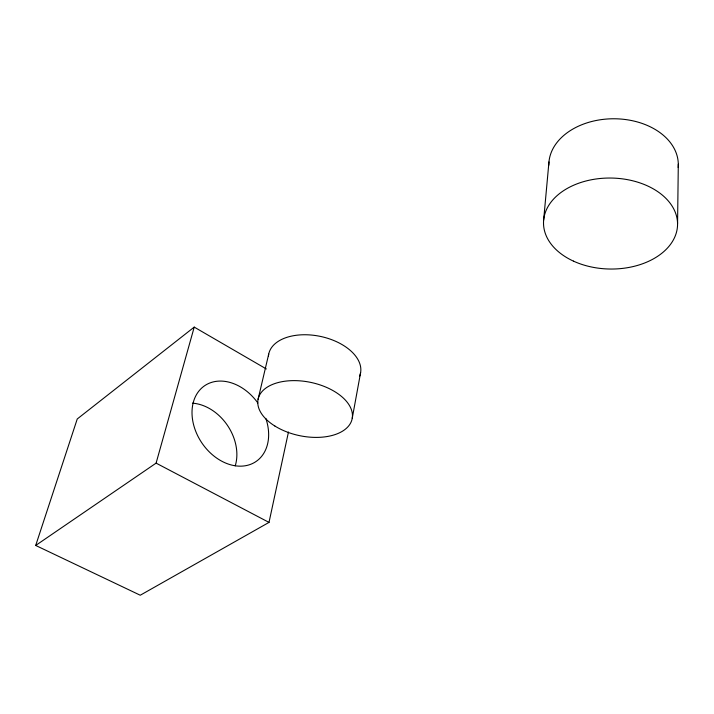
<?xml version="1.0" encoding="UTF-8"?>
<svg xmlns="http://www.w3.org/2000/svg" width="714" height="714" viewBox="0 0 714 714"><rect width="100%" height="100%" fill="white"/><g stroke="black" fill="none" stroke-linecap="round" stroke-linejoin="round"><path stroke-width="1.07" d="M677.568 223.669L678.3 164.211M543.631 220.224L548.959 161.953M352.243 418.243L360.615 372.583M266.349 368.959L194.226 327.101L77.246 418.975L35.7 545.451L140.256 595.226L269.008 522.398L288.465 432.015M258.066 399.331L268.705 354.135M35.7 545.451L156.098 463.127L194.226 327.101M156.098 463.127L269.008 522.398M192.432 403.16A44.5 34.299 56 0 1 235.236 465.849M265.822 418.377A45.776 34.388 56 0 1 229.953 464.6A45.776 34.388 56 0 1 195.127 397.243A45.776 34.388 56 0 1 257.861 402.982M548.834 165.202A64.733 45.982 -0.2 0 1 615.379 118.783A64.733 45.982 -0.2 0 1 678.175 167.522M268.437 356.099A46.874 27.801 11.8 0 1 321.327 336.606A46.874 27.801 11.8 0 1 359.481 376.385M573.44 261.119A67.036 45.5 0.9 0 0 677.434 226.945A67.036 45.5 0.9 0 0 580.741 182.525A67.036 45.5 0.9 0 0 573.44 261.119M274.935 426.062A48.034 27.212 11.8 0 0 351.806 420.135A48.034 27.212 11.8 0 0 288.626 380.83A48.034 27.212 11.8 0 0 274.935 426.062"/></g></svg>
